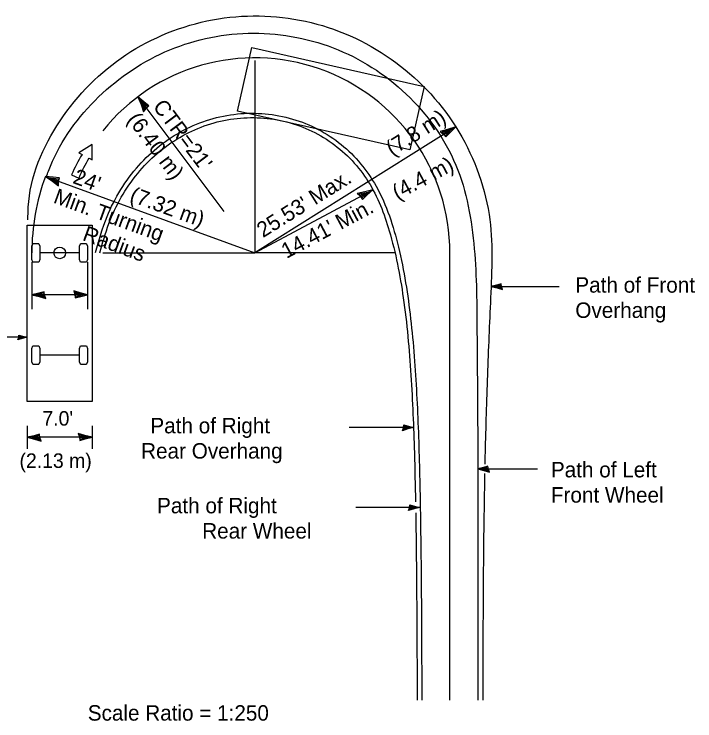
# Model space of a CAD drawing. Extents: x 2145173 to 2147094, y 2149363 to 2149822.
# Drawn here: x 2146612.92 to 2146653.18, y 2149450.96 to 2149492.77 of the extents above; entities that cross this region are included whole.
import ezdxf

# ---------------------------------------------------------------- set-up
doc = ezdxf.new("R2010")
doc.units = 0
doc.layers.add('Design_EX_Roadway Dimensions', color=7, linetype='Continuous')
doc.layers.add('Topo_Building', color=7, linetype='Continuous')

msp = doc.modelspace()

# ---------------------------------------------------------------- linework, layer by layer
at = {"layer": 'Design_EX_Roadway Dimensions'}
for p, q in [((2146627.157, 2149490.028), (2146627.157, 2149478.642)), ((2146620.235, 2149487.875), (2146625.318, 2149481.096)), ((2146639.04, 2149486.104), (2146627.157, 2149478.641)), ((2146614.77, 2149483.171), (2146627.157, 2149478.642)), ((2146627.157, 2149478.642), (2146634.143, 2149482.37)), ((2146618.165, 2149478.642), (2146627.157, 2149478.642)), ((2146635.427, 2149478.642), (2146627.157, 2149478.642)), ((2146617.265, 2149476.165), (2146613.968, 2149476.165)), ((2146613.694, 2149468.423), (2146613.694, 2149467.05)), ((2146617.54, 2149468.423), (2146617.54, 2149467.05)), ((2146617.54, 2149467.737), (2146613.694, 2149467.737))]:
    msp.add_line(p, q, dxfattribs=at)
for points in [[(2146620.722, 2149487.189), (2146620.883, 2149487.347), (2146620.592, 2149487.573), (2146620.234, 2149487.875), (2146620.43, 2149487.414), (2146620.579, 2149486.99), (2146620.722, 2149487.189), (2146620.817, 2149487.31), (2146620.417, 2149487.628), (2146620.605, 2149487.093), (2146620.711, 2149487.273), (2146620.553, 2149487.438), (2146620.636, 2149487.227)], [(2146638.317, 2149485.675), (2146638.461, 2149485.5), (2146638.709, 2149485.771), (2146639.04, 2149486.104), (2146638.563, 2149485.946), (2146638.129, 2149485.833), (2146638.317, 2149485.675), (2146638.428, 2149485.57), (2146638.779, 2149485.942), (2146638.23, 2149485.797), (2146638.399, 2149485.678), (2146638.579, 2149485.821), (2146638.36, 2149485.756)], [(2146615.553, 2149482.862), (2146615.603, 2149483.083), (2146615.236, 2149483.114), (2146614.77, 2149483.171), (2146615.188, 2149482.891), (2146615.542, 2149482.618), (2146615.553, 2149482.862), (2146615.568, 2149483.014), (2146615.058, 2149483.065), (2146615.508, 2149482.718), (2146615.5, 2149482.926), (2146615.277, 2149482.979), (2146615.461, 2149482.847)], [(2146633.39, 2149481.993), (2146633.522, 2149481.808), (2146633.789, 2149482.061), (2146634.143, 2149482.37), (2146633.655, 2149482.246), (2146633.214, 2149482.164), (2146633.39, 2149481.993), (2146633.493, 2149481.88), (2146633.87, 2149482.226), (2146633.313, 2149482.121), (2146633.473, 2149481.99), (2146633.662, 2149482.12), (2146633.441, 2149482.07)], [(2146614.724, 2149476.144), (2146614.699, 2149476.347), (2146614.379, 2149476.259), (2146613.968, 2149476.165), (2146614.408, 2149476.057), (2146614.793, 2149475.936), (2146614.724, 2149476.144), (2146614.69, 2149476.278), (2146614.245, 2149476.165), (2146614.732, 2149476.01), (2146614.66, 2149476.182), (2146614.454, 2149476.158), (2146614.652, 2149476.105)], [(2146616.509, 2149476.184), (2146616.534, 2149475.982), (2146616.856, 2149476.07), (2146617.265, 2149476.165), (2146616.826, 2149476.272), (2146616.442, 2149476.393), (2146616.509, 2149476.184), (2146616.542, 2149476.05), (2146616.988, 2149476.165), (2146616.501, 2149476.318), (2146616.573, 2149476.146), (2146616.779, 2149476.17), (2146616.582, 2149476.223)], [(2146614.449, 2149467.716), (2146614.424, 2149467.919), (2146614.105, 2149467.83), (2146613.694, 2149467.737), (2146614.133, 2149467.629), (2146614.518, 2149467.508), (2146614.449, 2149467.716), (2146614.415, 2149467.85), (2146613.971, 2149467.737), (2146614.457, 2149467.582), (2146614.385, 2149467.754), (2146614.179, 2149467.73), (2146614.377, 2149467.677)], [(2146616.783, 2149467.756), (2146616.809, 2149467.553), (2146617.13, 2149467.642), (2146617.54, 2149467.737), (2146617.101, 2149467.844), (2146616.717, 2149467.964), (2146616.783, 2149467.756), (2146616.817, 2149467.622), (2146617.263, 2149467.737), (2146616.775, 2149467.89), (2146616.848, 2149467.718), (2146617.054, 2149467.742), (2146616.857, 2149467.795)]]:
    msp.add_lwpolyline(points, dxfattribs=at)
at = {"layer": 'Topo_Building'}
for p, q in [((2146617.528, 2149485.064), (2146616.755, 2149484.569)), ((2146617.528, 2149484.142), (2146617.528, 2149485.064)), ((2146616.755, 2149484.569), (2146616.94, 2149484.471)), ((2146617.351, 2149484.245), (2146617.528, 2149484.142)), ((2146616.318, 2149483.264), (2146616.741, 2149483.073)), ((2146616.318, 2149483.264), (2146616.318, 2149483.264)), ((2146616.789, 2149478.642), (2146614.445, 2149478.642)), ((2146638.697, 2149452.194), (2146638.697, 2149478.642)), ((2146613.968, 2149478.093), (2146613.968, 2149475.32)), ((2146617.265, 2149478.093), (2146617.265, 2149475.32)), ((2146641.115, 2149476.664), (2146645.163, 2149476.664)), ((2146613.694, 2149473.659), (2146609.647, 2149473.659)), ((2146616.789, 2149472.597), (2146614.445, 2149472.597)), ((2146636.543, 2149468.317), (2146632.733, 2149468.317)), ((2146640.341, 2149465.869), (2146643.875, 2149465.869)), ((2146636.942, 2149463.587), (2146633.131, 2149463.587))]:
    msp.add_line(p, q, dxfattribs=at)
for points in [[(2146636.322, 2149484.741), (2146626.137, 2149487.032), (2146626.98, 2149490.784), (2146637.167, 2149488.493), (2146636.322, 2149484.741)], [(2146617.54, 2149480.291), (2146617.54, 2149469.85), (2146613.694, 2149469.85), (2146613.694, 2149480.291), (2146617.54, 2149480.291)], [(2146613.968, 2149479.038), (2146614.027, 2149479.185), (2146614.06, 2149479.192), (2146614.353, 2149479.192), (2146614.386, 2149479.185), (2146614.445, 2149479.038), (2146614.445, 2149478.246), (2146614.386, 2149478.1), (2146614.353, 2149478.093), (2146614.06, 2149478.093), (2146614.027, 2149478.1), (2146613.968, 2149478.246), (2146613.968, 2149479.038)], [(2146616.789, 2149479.038), (2146616.849, 2149479.185), (2146616.882, 2149479.192), (2146617.174, 2149479.192), (2146617.207, 2149479.185), (2146617.265, 2149479.038), (2146617.265, 2149478.246), (2146617.207, 2149478.1), (2146617.174, 2149478.093), (2146616.882, 2149478.093), (2146616.849, 2149478.1), (2146616.789, 2149478.246), (2146616.789, 2149479.038)], [(2146641.749, 2149476.647), (2146641.726, 2149476.815), (2146641.459, 2149476.743), (2146641.116, 2149476.664), (2146641.482, 2149476.572), (2146641.803, 2149476.472), (2146641.749, 2149476.647), (2146641.719, 2149476.76), (2146641.346, 2149476.664), (2146641.753, 2149476.533), (2146641.693, 2149476.678), (2146641.522, 2149476.658), (2146641.688, 2149476.614)], [(2146613.189, 2149473.645), (2146613.206, 2149473.781), (2146613.419, 2149473.723), (2146613.694, 2149473.659), (2146613.401, 2149473.587), (2146613.144, 2149473.506), (2146613.189, 2149473.645), (2146613.212, 2149473.735), (2146613.509, 2149473.659), (2146613.184, 2149473.556), (2146613.232, 2149473.671), (2146613.368, 2149473.654), (2146613.237, 2149473.619)], [(2146613.968, 2149472.994), (2146614.027, 2149473.14), (2146614.06, 2149473.147), (2146614.353, 2149473.147), (2146614.386, 2149473.14), (2146614.445, 2149472.994), (2146614.445, 2149472.201), (2146614.386, 2149472.055), (2146614.353, 2149472.048), (2146614.06, 2149472.048), (2146614.027, 2149472.055), (2146613.968, 2149472.201), (2146613.968, 2149472.994)], [(2146616.789, 2149472.994), (2146616.849, 2149473.14), (2146616.882, 2149473.147), (2146617.174, 2149473.147), (2146617.207, 2149473.14), (2146617.265, 2149472.994), (2146617.265, 2149472.201), (2146617.207, 2149472.055), (2146617.174, 2149472.048), (2146616.882, 2149472.048), (2146616.849, 2149472.055), (2146616.789, 2149472.201), (2146616.789, 2149472.994)], [(2146635.953, 2149468.301), (2146635.972, 2149468.47), (2146636.239, 2149468.397), (2146636.582, 2149468.317), (2146636.216, 2149468.227), (2146635.895, 2149468.127), (2146635.953, 2149468.301), (2146635.98, 2149468.413), (2146636.35, 2149468.317), (2146635.946, 2149468.189), (2146636.004, 2149468.333), (2146636.176, 2149468.311), (2146636.011, 2149468.267)], [(2146640.969, 2149465.853), (2146640.949, 2149466.023), (2146640.683, 2149465.949), (2146640.341, 2149465.869), (2146640.706, 2149465.779), (2146641.028, 2149465.679), (2146640.969, 2149465.853), (2146640.942, 2149465.967), (2146640.571, 2149465.869), (2146640.976, 2149465.74), (2146640.918, 2149465.885), (2146640.746, 2149465.865), (2146640.91, 2149465.82)], [(2146636.311, 2149463.57), (2146636.33, 2149463.74), (2146636.597, 2149463.667), (2146636.941, 2149463.587), (2146636.574, 2149463.496), (2146636.254, 2149463.396), (2146636.311, 2149463.57), (2146636.338, 2149463.683), (2146636.708, 2149463.587), (2146636.304, 2149463.458), (2146636.362, 2149463.603), (2146636.534, 2149463.581), (2146636.369, 2149463.536)]]:
    msp.add_lwpolyline(points, dxfattribs=at)
msp.add_circle((2146615.617, 2149478.642), 0.343, dxfattribs=at)
for centre, radius, start, end in [((2146627.157, 2149478.642), 11.54, 0, 141.1997), ((2146628.01, 2149477.982), 12.831, 149.6272, 155.6859), ((2146628.01, 2149477.982), 12.365, 149.5764, 155.6911), ((2146627.157, 2149478.642), 13.189, 159.9181, 180)]:
    msp.add_arc(centre, radius, start, end, dxfattribs=at)
for points in [[(2146613.738, 2149480.607), (2146613.754, 2149481.343), (2146615.644, 2149486.459), (2146619.536, 2149490.361), (2146624.662, 2149492.431), (2146630.146, 2149492.348), (2146635.215, 2149490.113), (2146639.04, 2149486.104), (2146641.01, 2149480.922), (2146641.104, 2149475.985), (2146640.913, 2149471.402), (2146640.775, 2149466.82), (2146640.76, 2149466.141)], [(2146614.832, 2149483.146), (2146614.954, 2149483.488), (2146617.688, 2149487.642), (2146621.838, 2149490.528), (2146626.755, 2149491.635), (2146631.79, 2149490.773), (2146636.112, 2149488.037), (2146639.045, 2149483.841), (2146640.139, 2149478.889), (2146640.297, 2149473.904), (2146640.335, 2149469.115), (2146640.343, 2149464.434), (2146640.345, 2149459.805), (2146640.345, 2149455.201), (2146640.345, 2149452.193)], [(2146614.832, 2149483.146), (2146614.954, 2149483.488), (2146617.688, 2149487.642), (2146621.838, 2149490.528), (2146626.755, 2149491.635), (2146631.79, 2149490.773), (2146636.112, 2149488.037), (2146639.045, 2149483.841), (2146640.139, 2149478.889), (2146640.297, 2149473.904), (2146640.335, 2149469.115), (2146640.343, 2149464.434), (2146640.345, 2149459.805), (2146640.345, 2149455.201), (2146640.345, 2149452.193)], [(2146617.726, 2149478.675), (2146618.418, 2149480.796), (2146620.296, 2149483.818), (2146622.945, 2149485.899), (2146626.123, 2149486.862), (2146629.386, 2149486.564), (2146632.267, 2149485.056), (2146634.33, 2149482.586), (2146635.653, 2149478.986), (2146636.373, 2149474.746), (2146636.728, 2149470.293), (2146636.897, 2149465.765), (2146636.977, 2149461.206), (2146637.015, 2149456.634), (2146637.032, 2149452.194)], [(2146617.726, 2149478.675), (2146618.418, 2149480.796), (2146620.296, 2149483.818), (2146622.945, 2149485.899), (2146626.123, 2149486.862), (2146629.386, 2149486.564), (2146632.267, 2149485.056), (2146634.33, 2149482.586), (2146635.653, 2149478.986), (2146636.373, 2149474.746), (2146636.728, 2149470.293), (2146636.897, 2149465.765), (2146636.977, 2149461.206), (2146637.015, 2149456.634), (2146637.032, 2149452.194)], [(2146617.986, 2149478.644), (2146618.526, 2149480.381), (2146620.229, 2149483.346), (2146622.713, 2149485.476), (2146625.727, 2149486.551), (2146628.856, 2149486.434), (2146631.722, 2149485.141), (2146633.869, 2149482.857), (2146635.107, 2149479.95), (2146635.938, 2149475.985), (2146636.388, 2149471.402), (2146636.594, 2149466.82), (2146636.661, 2149463.916)], [(2146640.748, 2149465.603), (2146640.696, 2149462.238), (2146640.657, 2149457.655), (2146640.637, 2149453.074), (2146640.635, 2149452.193)], [(2146636.674, 2149463.274), (2146636.689, 2149462.238), (2146636.733, 2149457.655), (2146636.755, 2149453.074), (2146636.757, 2149452.193)]]:
    msp.add_spline(points, degree=3, dxfattribs=at)

# ---------------------------------------------------------------- texts
at = {"layer": 'Design_EX_Roadway Dimensions'}
for s, height, rotation, p in [('(6.40 m)', 0.9147, 306.8572, (2146619.568, 2149486.522)), ('(7.8 m)', 0.9147, 32.1185, (2146635.281, 2149484.35)), ('(4.4 m)', 0.9147, 28.0764, (2146635.595, 2149481.754)), ("  24'    ", 0.9147, 339.9166, (2146615.696, 2149483.021)), ("25.53' Max.", 0.91472, 32.1185, (2146627.641, 2149479.514)), ('(7.32 m)', 0.9147, 339.9166, (2146619.695, 2149481.719)), ('Min. Turning', 0.91472, 339.9166, (2146615.185, 2149481.625)), ("14.41' Min.", 0.91472, 28.0764, (2146629.03, 2149478.285)), ('       Radius', 0.91472, 339.9166, (2146614.675, 2149480.23))]:
    msp.add_text(s, height=height, rotation=rotation, dxfattribs=at).set_placement(p)
for s, p in [("7.0'", (2146614.593, 2149468.426)), ('(2.13 m)', (2146613.237, 2149465.924))]:
    msp.add_text(s, height=0.8586, dxfattribs=at).set_placement(p)
at = {"layer": 'Topo_Building'}
msp.add_text("CTR=21'", height=0.9147, rotation=306.8572, dxfattribs=at).set_placement((2146621.089, 2149487.293))
for s, height, p in [('Path of Front', 0.91586, (2146646.114, 2149476.291)), ('Overhang', 0.9159, (2146646.114, 2149474.797)), ('Path of Right', 0.91586, (2146620.978, 2149467.969)), ('Rear Overhang', 0.91586, (2146620.43, 2149466.475)), ('Path of Left', 0.91586, (2146644.668, 2149465.364)), ('Front Wheel', 0.91586, (2146644.668, 2149463.87)), ('Path of Right', 0.91586, (2146621.375, 2149463.238)), ('Rear Wheel', 0.9159, (2146624.044, 2149461.744)), ('Scale Ratio = 1:250', 0.91472, (2146617.277, 2149450.974))]:
    msp.add_text(s, height=height, dxfattribs=at).set_placement(p)

doc.saveas('drawing.dxf')
